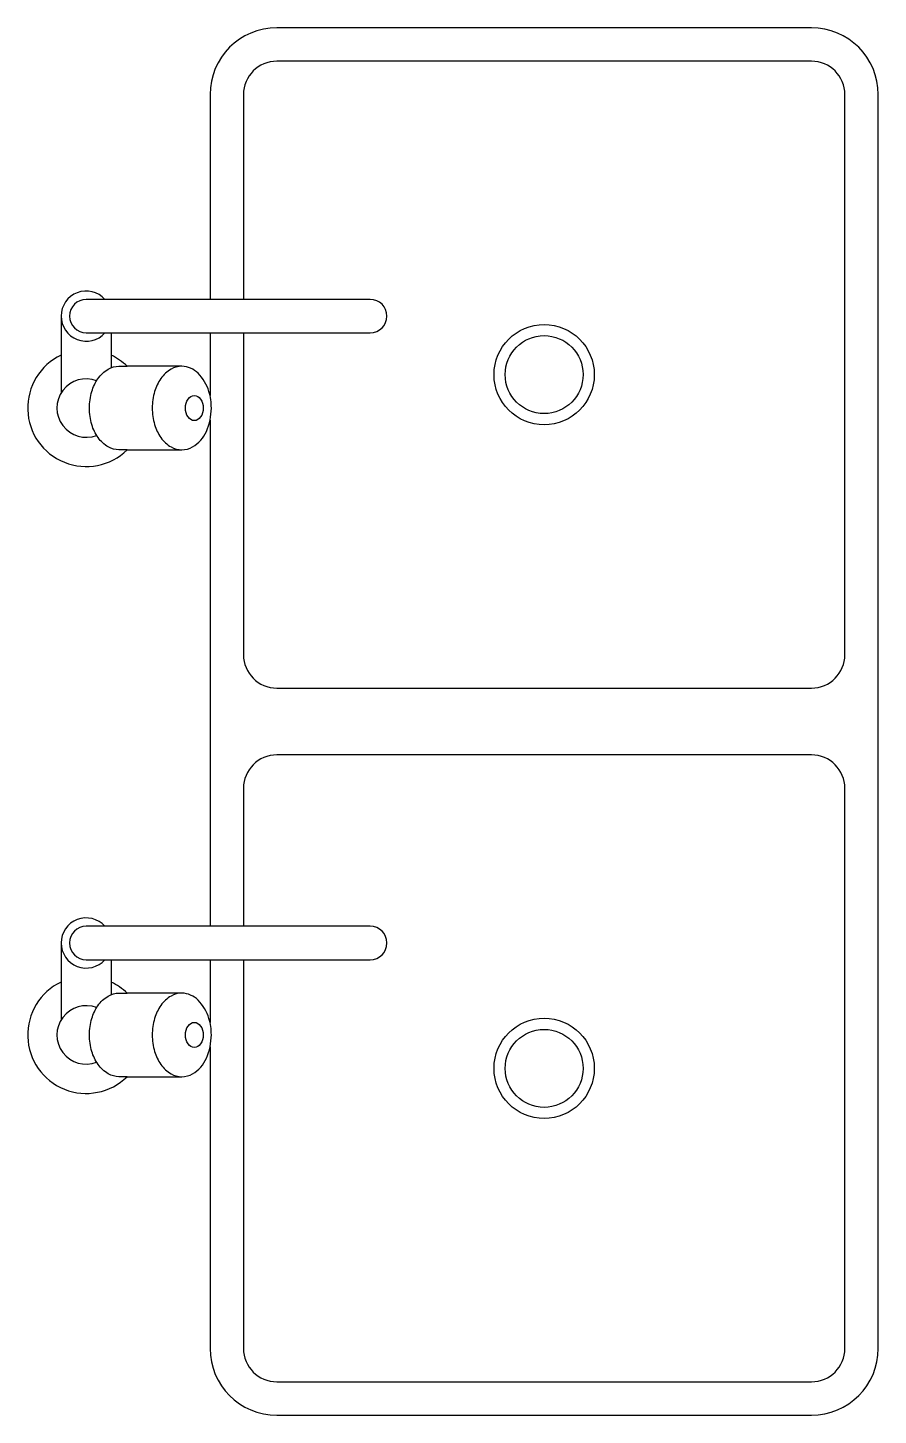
# Model space of a CAD drawing. Header units: millimetres. Extents: x -3062.796 to -3062.287, y 2888.102 to 2888.932.
import ezdxf

# ---------------------------------------------------------------- set-up
doc = ezdxf.new("R2010")
doc.units = ezdxf.units.MM
doc.header["$LTSCALE"] = 10
doc.layers.add('cozinha_pias', color=2, linetype='Continuous')

msp = doc.modelspace()

# ---------------------------------------------------------------- linework, layer by layer
at = {"layer": 'cozinha_pias'}
for p, q in [((-3062.32664, 2888.93152), (-3062.64664, 2888.93152)), ((-3062.32664, 2888.91152), (-3062.64664, 2888.91152)), ((-3062.68664, 2888.89152), (-3062.68664, 2888.76902)), ((-3062.66664, 2888.89152), (-3062.66664, 2888.76902)), ((-3062.30664, 2888.55652), (-3062.30664, 2888.89152)), ((-3062.28664, 2888.14152), (-3062.28664, 2888.89152)), ((-3062.66664, 2888.74902), (-3062.66664, 2888.55652)), ((-3062.68664, 2888.69682), (-3062.68664, 2888.39402)), ((-3062.64664, 2888.53652), (-3062.32664, 2888.53652)), ((-3062.32664, 2888.49652), (-3062.64664, 2888.49652)), ((-3062.66664, 2888.47652), (-3062.66664, 2888.39402)), ((-3062.30664, 2888.14152), (-3062.30664, 2888.47652)), ((-3062.66664, 2888.37402), (-3062.66664, 2888.14152)), ((-3062.68664, 2888.32182), (-3062.68664, 2888.14152)), ((-3062.64664, 2888.12152), (-3062.32664, 2888.12152)), ((-3062.64664, 2888.10152), (-3062.32664, 2888.10152))]:
    msp.add_line(p, q, dxfattribs=at)
at = {"layer": 'cozinha_pias', "color": 1}
for p, q in [((-3062.59075, 2888.76902), (-3062.76075, 2888.76902)), ((-3062.77575, 2888.75902), (-3062.77575, 2888.71303)), ((-3062.76075, 2888.74902), (-3062.59075, 2888.74902)), ((-3062.74575, 2888.74902), (-3062.74575, 2888.72815)), ((-3062.68664, 2888.74902), (-3062.68664, 2888.71154)), ((-3062.59075, 2888.39402), (-3062.76075, 2888.39402)), ((-3062.77575, 2888.38402), (-3062.77575, 2888.33803)), ((-3062.76075, 2888.37402), (-3062.59075, 2888.37402)), ((-3062.74575, 2888.37402), (-3062.74575, 2888.35315)), ((-3062.68664, 2888.37402), (-3062.68664, 2888.33654))]:
    msp.add_line(p, q, dxfattribs=at)
for points in [[(-3062.73625, 2888.67902), (-3062.74112, 2888.67902, -0.133256), (-3062.74754, 2888.68076, -0.106756), (-3062.75362, 2888.68634, -0.082828), (-3062.75738, 2888.69411, -0.071352), (-3062.7588, 2888.70402, -0.071352), (-3062.75738, 2888.71392, -0.080747), (-3062.75375, 2888.72152, -0.108149), (-3062.74754, 2888.72728, -0.134662), (-3062.74112, 2888.72902), (-3062.73625, 2888.72902)], [(-3062.73625, 2888.67902), (-3062.70352, 2888.67902, 0.133256), (-3062.6971, 2888.68076, 0.158339), (-3062.68882, 2888.69007, 0.101565), (-3062.68584, 2888.70402, 0.075313), (-3062.68727, 2888.71392, 0.123274), (-3062.69376, 2888.72481, 0.192456), (-3062.70352, 2888.72902), (-3062.73625, 2888.72902)], [(-3062.70352, 2888.72902, 0.133256), (-3062.70994, 2888.72728, 0.106756), (-3062.71602, 2888.7217, 0.082828), (-3062.71978, 2888.71392, 0.071352), (-3062.7212, 2888.70402, 0.071352), (-3062.71978, 2888.69411, 0.082828), (-3062.71602, 2888.68634, 0.106756), (-3062.70994, 2888.68076, 0.133256), (-3062.70352, 2888.67902, 1.317085)], [(-3062.73625, 2888.30402), (-3062.74112, 2888.30402, -0.133256), (-3062.74754, 2888.30576, -0.106756), (-3062.75362, 2888.31134, -0.082828), (-3062.75738, 2888.31911, -0.071352), (-3062.7588, 2888.32902, -0.071352), (-3062.75738, 2888.33892, -0.080747), (-3062.75375, 2888.34652, -0.108149), (-3062.74754, 2888.35228, -0.134662), (-3062.74112, 2888.35402), (-3062.73625, 2888.35402)], [(-3062.73625, 2888.30402), (-3062.70352, 2888.30402, 0.133256), (-3062.6971, 2888.30576, 0.158339), (-3062.68882, 2888.31507, 0.101565), (-3062.68584, 2888.32902, 0.075313), (-3062.68727, 2888.33892, 0.123274), (-3062.69376, 2888.34981, 0.192456), (-3062.70352, 2888.35402), (-3062.73625, 2888.35402)], [(-3062.70352, 2888.35402, 0.133256), (-3062.70994, 2888.35228, 0.106756), (-3062.71602, 2888.3467, 0.082828), (-3062.71978, 2888.33892, 0.071352), (-3062.7212, 2888.32902, 0.071352), (-3062.71978, 2888.31911, 0.082828), (-3062.71602, 2888.31134, 0.106756), (-3062.70994, 2888.30576, 0.133256), (-3062.70352, 2888.30402, 1.317085)]]:
    msp.add_lwpolyline(points, format="xyb", dxfattribs=at)
for centre, radius in [((-3062.48664, 2888.72402), 0.03), ((-3062.48664, 2888.72402), 0.02333), ((-3062.48664, 2888.30902), 0.03), ((-3062.48664, 2888.30902), 0.02333)]:
    msp.add_circle(centre, radius, dxfattribs=at)
at = {"layer": 'cozinha_pias'}
for centre, radius, start, end in [((-3062.64664, 2888.89152), 0.04, 90, 180), ((-3062.32664, 2888.89152), 0.04, 0, 90), ((-3062.64664, 2888.89152), 0.02, 90, 180), ((-3062.32664, 2888.89152), 0.02, 0, 90), ((-3062.64664, 2888.55652), 0.02, 180, 270), ((-3062.32664, 2888.55652), 0.02, 270, 0), ((-3062.64664, 2888.47652), 0.02, 90, 180), ((-3062.32664, 2888.47652), 0.02, 0, 90), ((-3062.64664, 2888.14152), 0.04, 180, 270), ((-3062.64664, 2888.14152), 0.02, 180, 270), ((-3062.32664, 2888.14152), 0.02, 270, 0), ((-3062.32664, 2888.14152), 0.04, 270, 0)]:
    msp.add_arc(centre, radius, start, end, dxfattribs=at)
at = {"layer": 'cozinha_pias', "color": 1}
for centre, radius, start, end in [((-3062.76075, 2888.75902), 0.015, 41.81031, 318.18969), ((-3062.76075, 2888.75902), 0.01, 90, 270), ((-3062.59075, 2888.75902), 0.01, 270, 90), ((-3062.76075, 2888.70402), 0.035, 115.37693, 314.41531), ((-3062.76075, 2888.70402), 0.035, 45.58469, 64.62307), ((-3062.76075, 2888.70402), 0.0175, 69.10085, 290.89915), ((-3062.76075, 2888.38402), 0.015, 41.81031, 318.18969), ((-3062.76075, 2888.38402), 0.01, 90, 270), ((-3062.59075, 2888.38402), 0.01, 270, 90), ((-3062.76075, 2888.32902), 0.035, 115.37693, 314.41531), ((-3062.76075, 2888.32902), 0.035, 45.58469, 64.62307), ((-3062.76075, 2888.32902), 0.0175, 69.10085, 290.89915)]:
    msp.add_arc(centre, radius, start, end, dxfattribs=at)
for centre in [(-3062.69602, 2888.70402), (-3062.69602, 2888.32902)]:
    msp.add_ellipse(centre, major_axis=(0, -0.0075), ratio=0.707107, dxfattribs=at)

doc.saveas('drawing.dxf')
